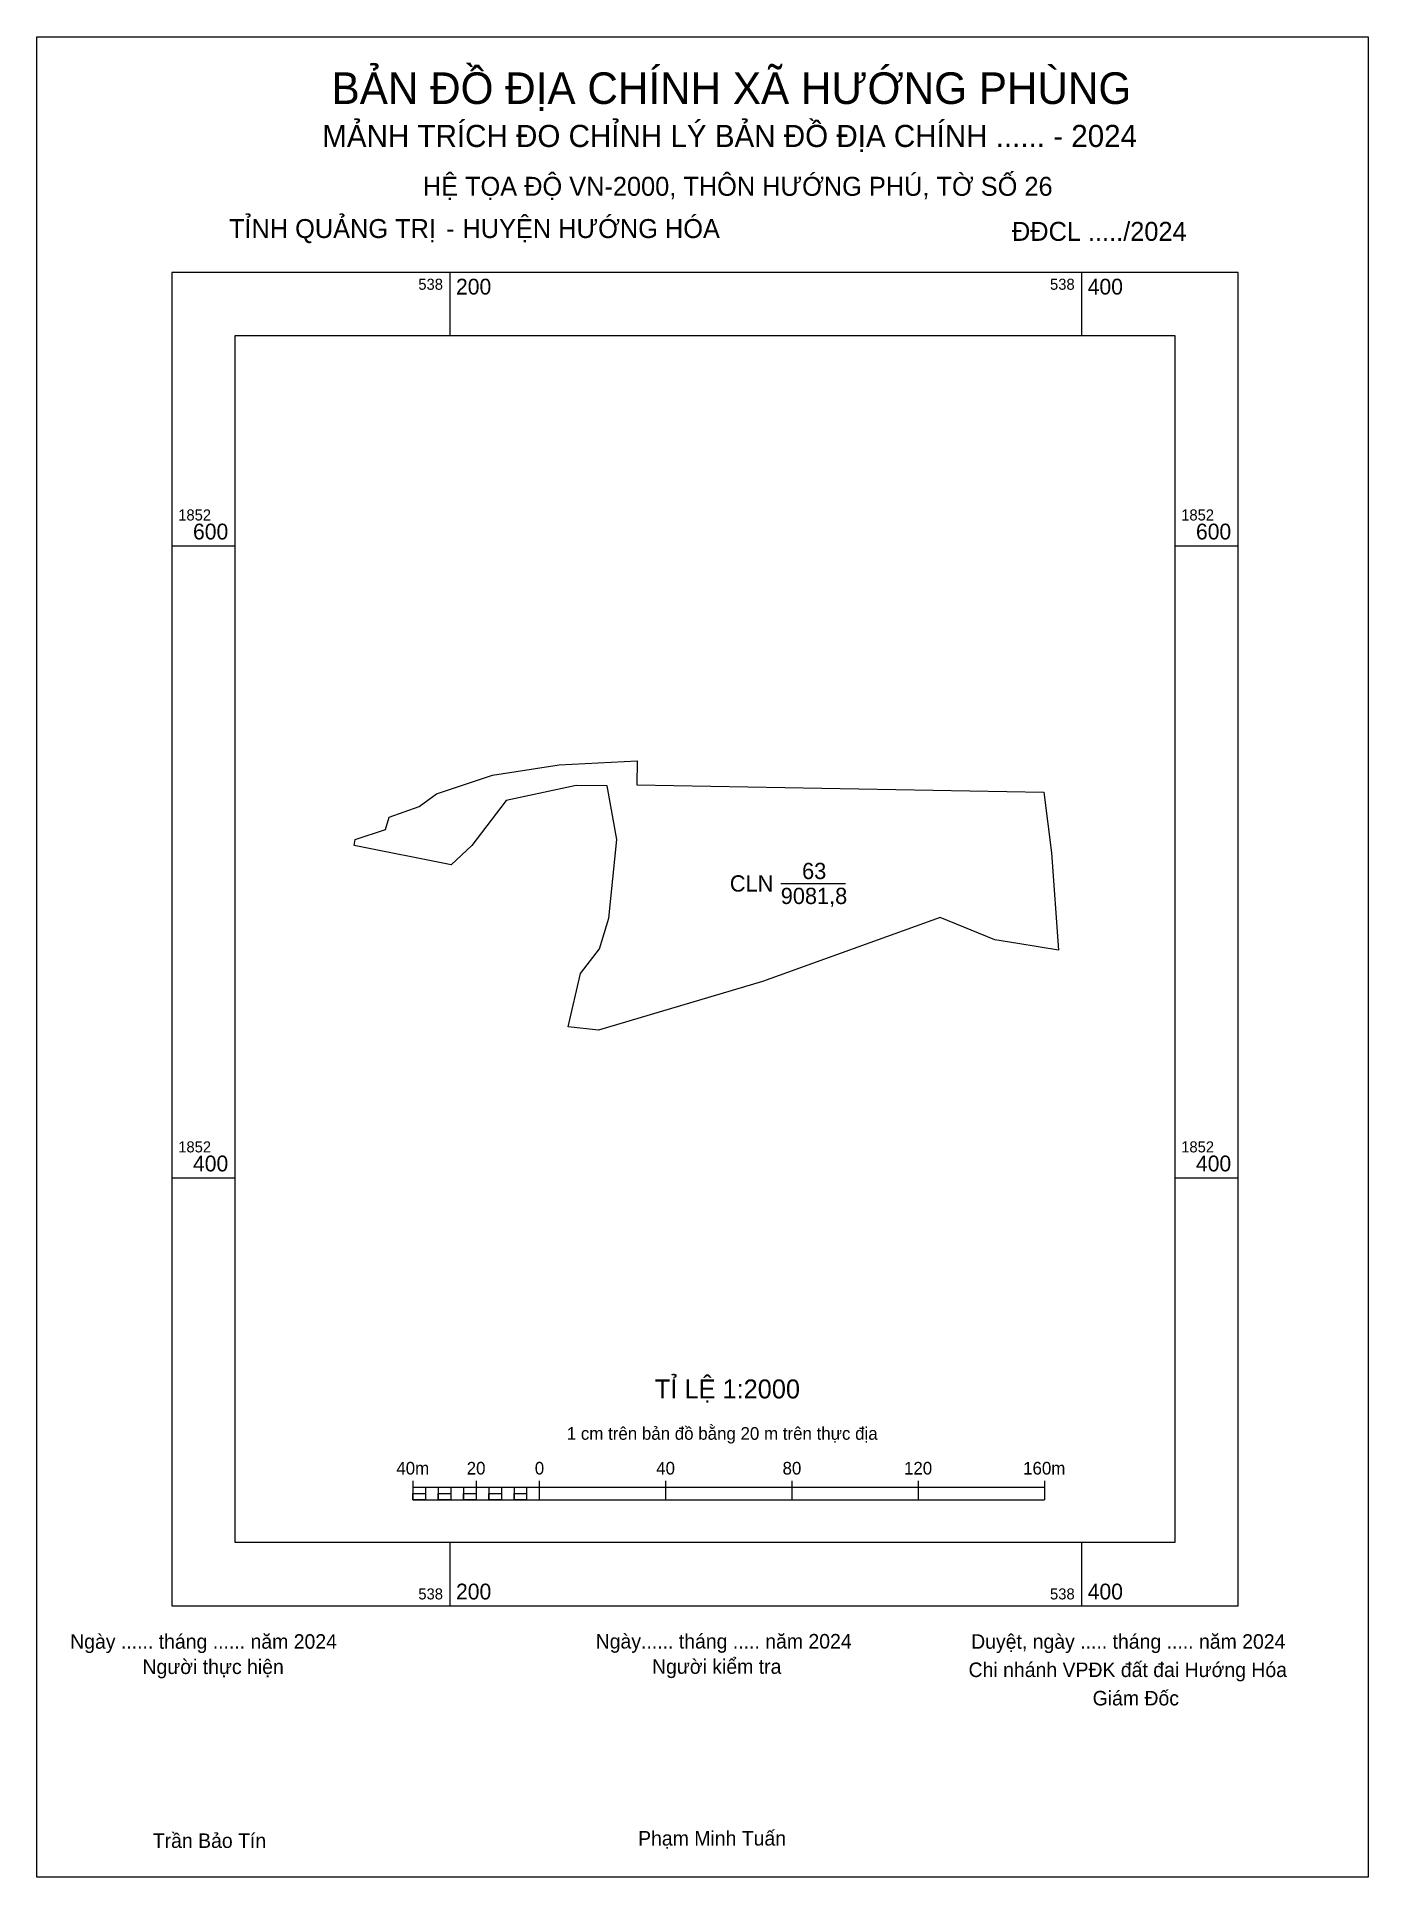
# Model space of a CAD drawing. Extents: x 538069 to 538491, y 1852179 to 1852761.
import ezdxf

# ---------------------------------------------------------------- set-up
doc = ezdxf.new("R2010")
doc.units = 0
for name, color, linetype in [('Level 1', 7, 'Continuous'), ('Level 10', 7, 'Continuous'), ('Level 13', 7, 'Continuous'), ('Level 2', 7, 'Continuous'), ('Level 6', 7, 'Continuous'), ('Level 62', 7, 'Continuous'), ('Level 63', 7, 'Continuous'), ('Level 9', 7, 'Continuous')]:
    doc.layers.add(name, color=color, linetype=linetype)

msp = doc.modelspace()

# ---------------------------------------------------------------- linework, layer by layer
at = {"layer": 'Level 1'}
for p, q in [((538069.28, 1852761.09), (538069.28, 1852761.09)), ((538490.81, 1852178.62), (538490.81, 1852178.62))]:
    msp.add_line(p, q, dxfattribs=at)
at = {"layer": 'Level 10'}
msp.add_lwpolyline([(538234.62, 1852530.68), (538259.35, 1852531.96), (538259.3, 1852524.38), (538388.07, 1852522.01), (538390.58, 1852502.83), (538392.75, 1852472.06), (538379.85, 1852474.14), (538372.64, 1852475.3), (538355.27, 1852482.36), (538299.05, 1852462.09), (538247.11, 1852446.71), (538237.55, 1852447.7), (538241.41, 1852464.6), (538247.45, 1852472.46), (538250.37, 1852482.11), (538252.87, 1852507.07), (538249.84, 1852524.07), (538240.02, 1852524.12), (538217.89, 1852519.37), (538207, 1852505.12), (538200.43, 1852499.03), (538169.74, 1852505.1), (538170.06, 1852507.09), (538179.65, 1852510.18), (538180.8, 1852514.1), (538190.32, 1852517.51), (538195.86, 1852521.49), (538213.55, 1852527.36)], close=True, dxfattribs=at)
at = {"layer": 'Level 2'}
msp.add_lwpolyline([(538069.27, 1852761.09), (538490.79, 1852761.09), (538490.79, 1852178.62), (538069.27, 1852178.62)], close=True, dxfattribs=at)
at = {"layer": 'Level 62'}
msp.add_lwpolyline([(538132.04, 1852666.52), (538429.59, 1852666.52), (538429.59, 1852284.52), (538132.04, 1852284.52)], close=True, dxfattribs=at)
at = {"layer": 'Level 63'}
for p, q in [((538069.27, 1852751.09), (538069.27, 1852761.09)), ((538069.27, 1852761.09), (538079.27, 1852761.09)), ((538069.27, 1852751.09), (538069.27, 1852761.09)), ((538069.27, 1852761.09), (538079.27, 1852761.09)), ((538480.79, 1852761.09), (538490.79, 1852761.09)), ((538480.79, 1852761.09), (538490.79, 1852761.09)), ((538490.79, 1852761.09), (538490.79, 1852751.09)), ((538490.79, 1852761.09), (538490.79, 1852751.09)), ((538069.27, 1852751.09), (538069.27, 1852751.09)), ((538069.27, 1852751.09), (538069.27, 1852751.09)), ((538200, 1852686.52), (538200, 1852666.52)), ((538400, 1852686.52), (538400, 1852666.52)), ((538112.04, 1852600), (538132.04, 1852600)), ((538429.59, 1852600), (538449.59, 1852600)), ((538112.04, 1852400), (538132.04, 1852400)), ((538429.59, 1852400), (538449.59, 1852400)), ((538188.36, 1852304.06), (538188.36, 1852298.06)), ((538208.36, 1852304.06), (538208.36, 1852298.06)), ((538228.36, 1852304.06), (538228.36, 1852298.06)), ((538268.36, 1852304.06), (538268.36, 1852298.06)), ((538308.36, 1852304.06), (538308.36, 1852298.06)), ((538348.36, 1852304.06), (538348.36, 1852298.06)), ((538388.36, 1852304.06), (538388.36, 1852298.06)), ((538188.36, 1852302.06), (538388.36, 1852302.06)), ((538188.36, 1852298.06), (538388.36, 1852298.06)), ((538192.36, 1852302.06), (538192.36, 1852298.06)), ((538196.36, 1852302.06), (538196.36, 1852298.06)), ((538200.36, 1852302.06), (538200.36, 1852298.06)), ((538204.36, 1852302.06), (538204.36, 1852298.06)), ((538208.36, 1852302.06), (538208.36, 1852298.06)), ((538212.36, 1852302.06), (538212.36, 1852298.06)), ((538216.36, 1852302.06), (538216.36, 1852298.06)), ((538220.36, 1852302.06), (538220.36, 1852298.06)), ((538224.36, 1852302.06), (538224.36, 1852298.06)), ((538228.36, 1852302.06), (538228.36, 1852298.06)), ((538200, 1852284.52), (538200, 1852264.52)), ((538400, 1852284.52), (538400, 1852264.52)), ((538069.27, 1852178.62), (538069.27, 1852188.62)), ((538069.27, 1852178.62), (538069.27, 1852188.62)), ((538490.79, 1852188.62), (538490.79, 1852178.62)), ((538490.79, 1852188.62), (538490.79, 1852178.62)), ((538079.27, 1852178.62), (538069.27, 1852178.62)), ((538079.27, 1852178.62), (538069.27, 1852178.62)), ((538490.79, 1852178.62), (538480.79, 1852178.62)), ((538490.79, 1852178.62), (538480.79, 1852178.62))]:
    msp.add_line(p, q, dxfattribs=at)
for points in [[(538112.04, 1852686.52), (538112.04, 1852264.52), (538449.59, 1852264.52), (538449.59, 1852686.52)], [(538188.36, 1852300.06), (538192.36, 1852300.06), (538192.36, 1852298.06), (538188.36, 1852298.06)], [(538188.36, 1852300.06), (538192.36, 1852300.06), (538192.36, 1852298.06), (538188.36, 1852298.06)], [(538196.36, 1852300.06), (538200.36, 1852300.06), (538200.36, 1852298.06), (538196.36, 1852298.06)], [(538204.36, 1852300.06), (538208.36, 1852300.06), (538208.36, 1852298.06), (538204.36, 1852298.06)], [(538212.36, 1852300.06), (538216.36, 1852300.06), (538216.36, 1852298.06), (538212.36, 1852298.06)], [(538220.36, 1852300.06), (538224.36, 1852300.06), (538224.36, 1852298.06), (538220.36, 1852298.06)]]:
    msp.add_lwpolyline(points, close=True, dxfattribs=at)
at = {"layer": 'Level 9'}
msp.add_line((538304.81, 1852493.13), (538325.3, 1852493.13), dxfattribs=at)

# ---------------------------------------------------------------- texts
at = {"layer": 'Level 13'}
for s, p in [('CLN', (538288.7, 1852490.56)), ('63', (538311.57, 1852494.51)), ('9081,8', (538304.82, 1852486.62))]:
    msp.add_text(s, height=5.144, dxfattribs=at).set_placement(p)
at = {"layer": 'Level 6'}
for s, p in [('HỆ TỌA ÐỘ VN-2000, THÔN HƯỚNG PHÚ, TỜ SỐ 26', (538191.49, 1852710.77)), ('TỈ LỆ 1:2000', (538264.97, 1852330.14))]:
    msp.add_text(s, height=6, dxfattribs=at).set_placement(p)
at = {"layer": 'Level 63'}
for s, height, p in [('BẢN ĐỒ ĐỊA CHÍNH XÃ HƯỚNG PHÙNG', 10, (538162.59, 1852739.83)), ('MẢNH TRÍCH ĐO CHỈNH LÝ BẢN ĐỒ ĐỊA CHÍNH ...... - 2024', 7, (538159.64, 1852726.21)), ('TỈNH QUẢNG TRỊ', 6, (538130.12, 1852697.4)), ('-', 6, (538198.86, 1852697.4)), (' HUYỆN HƯỚNG HÓA', 6, (538201.82, 1852697.4)), ('ĐĐCL ...../2024', 6, (538378.02, 1852696.51)), ('538', 3.5, (538190.06, 1852681.02)), ('200', 5, (538202, 1852679.52)), ('538', 3.5, (538390.06, 1852681.02)), ('400', 5, (538402, 1852679.52)), ('1852', 3.5, (538114.04, 1852608)), ('600', 5, (538118.73, 1852602)), ('1852', 3.5, (538431.59, 1852608)), ('600', 5, (538436.27, 1852602)), ('1852', 3.5, (538114.04, 1852408)), ('1852', 3.5, (538431.59, 1852408)), ('400', 5, (538118.73, 1852402)), ('400', 5, (538436.27, 1852402)), ('1 cm trên bản đồ bằng 20 m trên thực địa', 4, (538237.07, 1852317.06)), ('40m', 4, (538183.1, 1852306.06)), ('20', 4, (538205.38, 1852306.06)), ('0', 4, (538226.94, 1852306.06)), ('40', 4, (538265.38, 1852306.06)), ('80', 4, (538305.38, 1852306.06)), ('120', 4, (538343.83, 1852306.06)), ('160m', 4, (538381.55, 1852306.06)), ('538', 3.5, (538190.06, 1852266.52)), ('200', 5, (538202, 1852266.52)), ('538', 3.5, (538390.06, 1852266.52)), ('400', 5, (538402, 1852266.52)), ('Ngày ...... tháng ...... năm 2024', 4.6, (538079.84, 1852250.92)), ('Ngày...... tháng ..... năm 2024', 4.6, (538246.22, 1852250.99)), ('Duyệt, ngày ..... tháng ..... năm 2024', 4.6, (538365.09, 1852250.92)), ('Người thực hiện', 4.6, (538102.72, 1852242.92)), ('Người kiểm tra', 4.6, (538264.05, 1852242.99)), ('Chi nhánh VPĐK đất đai Hướng Hóa', 4.6, (538364.28, 1852241.96)), ('Giám Đốc', 4.6, (538403.56, 1852232.98)), ('Trần Bảo Tín', 4.6, (538105.99, 1852187.87)), ('Phạm Minh Tuấn', 4.6, (538259.65, 1852188.63))]:
    msp.add_text(s, height=height, dxfattribs=at).set_placement(p)

doc.saveas('drawing.dxf')
